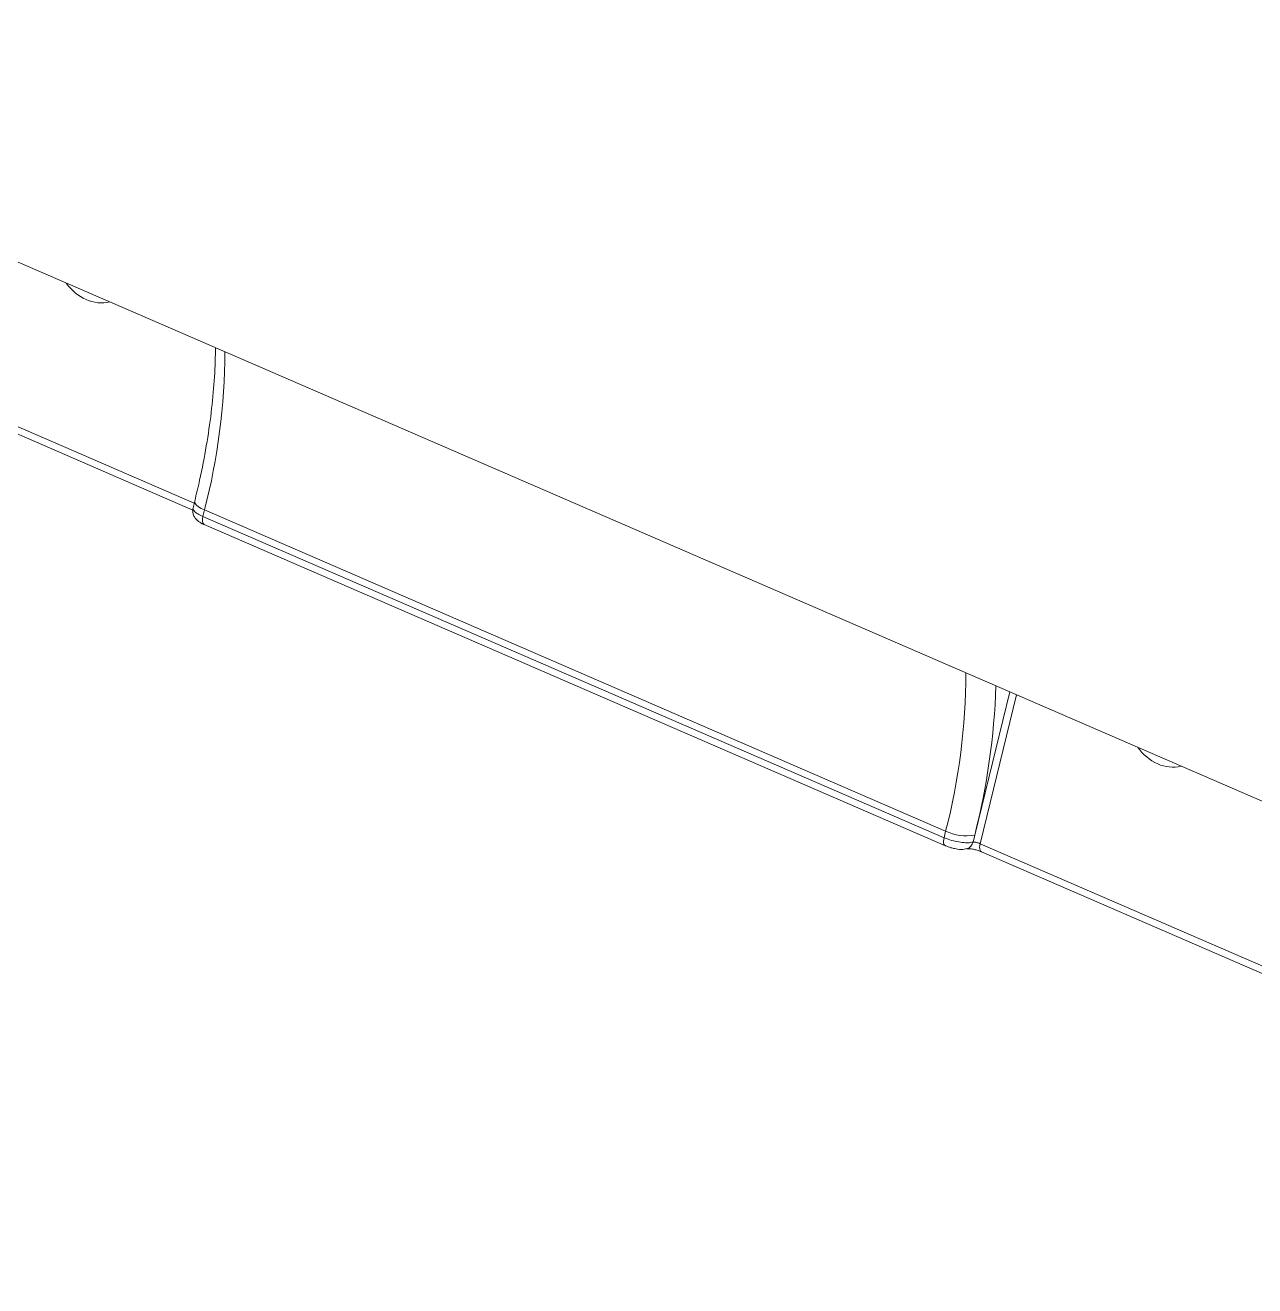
# Model space of a CAD drawing. Header units: millimetres. Extents: x -7151 to 6134, y -5040 to 5562.
# Drawn here: x -1285.6 to -1171.9, y 2215.6 to 2332.1 of the extents above; entities that cross this region are included whole.
import ezdxf

# ---------------------------------------------------------------- set-up
doc = ezdxf.new("R2010")
doc.units = ezdxf.units.MM
doc.layers.add('DIKOM_ОБЪЕКТ', color=7, linetype='Continuous')

msp = doc.modelspace()

# ---------------------------------------------------------------- linework, layer by layer
at = {"layer": 'DIKOM_ОБЪЕКТ', "color": 7, "linetype": 'Continuous', "lineweight": 15}
for p, q in [((-1336.804, 2332.095), (-1067.911, 2215.643)), ((-1296.359, 2299.377), (-1269.963, 2287.945)), ((-1296.239, 2298.629), (-1270.08, 2287.3)), ((-1269.918, 2288.129), (-1270.071, 2287.503)), ((-1269.011, 2287.312), (-1269.16, 2286.706)), ((-1200.511, 2257.646), (-1269.011, 2287.312)), ((-1269.16, 2286.706), (-1200.659, 2257.04)), ((-1269.039, 2285.959), (-1200.539, 2256.293)), ((-1197.824, 2257.272), (-1194.58, 2270.501)), ((-1193.952, 2270.229), (-1197.323, 2256.486)), ((-1200.659, 2257.04), (-1200.511, 2257.646)), ((-1197.982, 2256.63), (-1197.824, 2257.272)), ((-1197.323, 2256.486), (-1170.926, 2245.054)), ((-1197.202, 2255.739), (-1171.043, 2244.41))]:
    msp.add_line(p, q, dxfattribs=at)
at = {"layer": 'DIKOM_ОБЪЕКТ', "color": 7, "linetype": 'Continuous', "lineweight": 15, "flags": 128}
for points in [[(-1269.011, 2287.312), (-1269.313, 2287.458), (-1269.564, 2287.611), (-1269.753, 2287.767), (-1269.875, 2287.917), (-1269.923, 2288.058), (-1269.918, 2288.128)], [(-1269.16, 2286.706), (-1269.193, 2286.535), (-1269.206, 2286.376), (-1269.199, 2286.235), (-1269.171, 2286.118), (-1269.124, 2286.028), (-1269.06, 2285.969), (-1269.039, 2285.959)], [(-1200.659, 2257.04), (-1200.693, 2256.868), (-1200.706, 2256.709), (-1200.699, 2256.569), (-1200.671, 2256.451), (-1200.624, 2256.362), (-1200.559, 2256.303), (-1200.534, 2256.291)], [(-1197.323, 2256.486), (-1197.356, 2256.314), (-1197.369, 2256.154), (-1197.362, 2256.013), (-1197.334, 2255.896), (-1197.286, 2255.806), (-1197.221, 2255.748), (-1197.202, 2255.739)]]:
    msp.add_lwpolyline(points, dxfattribs=at)
at = {"layer": 'DIKOM_ОБЪЕКТ', "color": 7, "linetype": 'Continuous', "lineweight": 15}
for centre, radius, start, end in [((-1278.017, 2310.959), 4.637, 215.41315, 245.41869), ((-1278.539, 2309.908), 3.464, 246.04114, 282.77923), ((-1326.152, 2302.053), 59.012, 345.53453, 359.87617), ((-1257.649, 2272.386), 59.009, 345.53414, 359.87655), ((-1261.049, 2273.277), 65.219, 345.79388, 358.0508), ((-1178.795, 2268.291), 4.917, 216.28601, 244.54583), ((-1179.502, 2267.02), 3.466, 246.05301, 282.76736), ((-1198.567, 2261.769), 4.558, 244.75939, 279.37501), ((-1198.786, 2256.81), 0.825, 287.26339, 347.34776)]:
    msp.add_arc(centre, radius, start, end, dxfattribs=at)
for points, knots in [([(-1268.012, 2302.303), (-1268.011, 2302.213), (-1268.002, 2301.239), (-1268.097, 2299.263), (-1268.37, 2296.326), (-1268.825, 2293.249), (-1269.355, 2290.501), (-1269.765, 2288.774), (-1269.918, 2288.129)], [0, 0, 0, 0, 0.0214372, 0.2333911, 0.4458947, 0.65898, 0.8725592, 1, 1, 1, 1]), ([(-1270.07, 2287.506), (-1270.07, 2287.505), (-1270.13, 2287.375), (-1270.107, 2287.096), (-1270.006, 2286.75), (-1269.813, 2286.466), (-1269.525, 2286.209), (-1269.259, 2286.05), (-1269.061, 2285.97), (-1269.036, 2285.96)], [0, 0, 0, 0, 0.0015972, 0.2008781, 0.3621669, 0.5189606, 0.6987945, 0.9624076, 1, 1, 1, 1]), ([(-1270.052, 2287.498), (-1270.062, 2287.484), (-1270.113, 2287.409), (-1269.988, 2287.22), (-1269.685, 2286.958), (-1269.335, 2286.79), (-1269.16, 2286.706)], [0, 0, 0, 0, 0.0719934, 0.3813257, 0.6906154, 1, 1, 1, 1]), ([(-1200.659, 2257.04), (-1200.533, 2256.989), (-1200.214, 2256.86), (-1199.627, 2256.695), (-1198.976, 2256.583), (-1198.383, 2256.55), (-1198.116, 2256.603), (-1197.982, 2256.63)], [0, 0, 0, 0, 0.1407542, 0.355467, 0.5703089, 0.7851792, 1, 1, 1, 1]), ([(-1200.532, 2256.296), (-1200.37, 2256.228), (-1200.092, 2256.113), (-1199.79, 2256.06), (-1199.665, 2256.039)], [0, 0, 0, 0, 0.585467, 1, 1, 1, 1]), ([(-1199.665, 2256.039), (-1199.579, 2256.02), (-1199.268, 2255.952), (-1198.9, 2255.925), (-1198.627, 2256.023), (-1198.549, 2256.051)], [0, 0, 0, 0, 0.2135509, 0.7746219, 1, 1, 1, 1]), ([(-1198.559, 2256.019), (-1198.559, 2256.018), (-1198.569, 2256.014), (-1198.532, 2256.024), (-1198.446, 2256.025), (-1198.268, 2256.018), (-1198.008, 2255.982), (-1197.683, 2255.909), (-1197.392, 2255.819), (-1197.254, 2255.758), (-1197.209, 2255.738)], [0, 0, 0, 0, 0.00583486, 0.09497295, 0.20051711, 0.33691265, 0.50066908, 0.69188628, 0.89772835, 1, 1, 1, 1]), ([(-1197.982, 2256.63), (-1197.95, 2256.631), (-1197.885, 2256.635), (-1197.74, 2256.615), (-1197.579, 2256.577), (-1197.434, 2256.531), (-1197.354, 2256.499), (-1197.323, 2256.486)], [0, 0, 0, 0, 0.21555363, 0.43076412, 0.6453208, 0.85962083, 1, 1, 1, 1])]:
    msp.add_open_spline(points, degree=3, knots=knots, dxfattribs=at)

doc.saveas('drawing.dxf')
